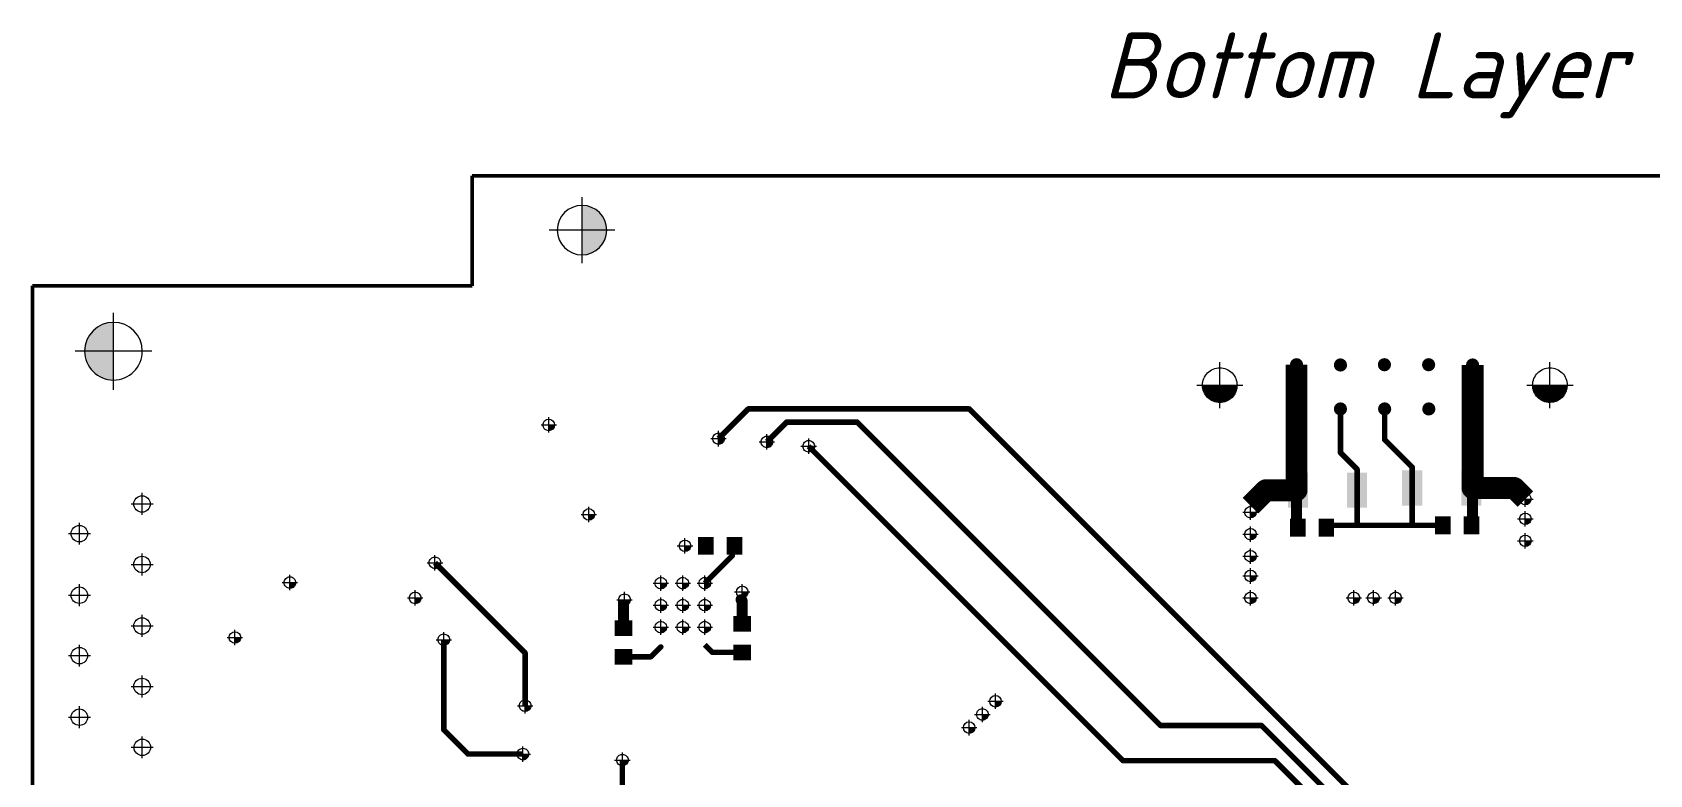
# Paper-space layout 'Layout1' of a CAD drawing. Header units: millimetres. Extents: x 0 to 841, y 0 to 594.
# Drawn here: x 358 to 505.2, y 226.4 to 294 of the extents above; entities that cross this region are included whole.
import ezdxf

# ---------------------------------------------------------------- set-up
doc = ezdxf.new("R2010")
doc.units = ezdxf.units.MM
doc.layers.get('0').update_dxf_attribs({"lineweight": 50})
for name, color, linetype in [('BottomLayer', 5, 'Continuous'), ('PDF _Геометрия', 7, 'Continuous'), ('PDF _Сплошная заливка', 7, 'Continuous')]:
    doc.layers.add(name, color=color, linetype=linetype)
doc.styles.add('GOST-2.304_Type-B_italic', font='GOST Common Italic.ttf')

psp = doc.layouts.get("Layout1")

# ---------------------------------------------------------------- hatches: boundary and pattern name
at = {"layer": 'PDF _Сплошная заливка', "transparency": 33554559}
for color, points in [(7, [(410.287, 275.989, 0.4142051), (408.038, 278.24), (408.038, 278.24), (408.038, 278.24), (408.037, 275.99), (408.037, 275.99)]), (7, [(408.037, 273.74, 0.4142051), (410.287, 275.989), (410.287, 275.989), (410.287, 275.989), (408.037, 275.99), (408.037, 275.99)]), (7, [(365.41, 267.599, 0.414214), (362.785, 264.974), (362.785, 264.974), (362.785, 264.974), (365.41, 264.974), (365.41, 264.974)]), (7, [(362.785, 264.974, 0.4142095), (365.41, 262.349), (365.41, 262.349), (365.41, 262.349), (365.41, 264.974), (365.41, 264.974)]), (256, [(473.039, 264.344), (473.039, 264.344), (473.039, 264.344, 0.4142021), (472.439, 263.744), (472.439, 263.744), (472.439, 263.744), (472.439, 263.744, 0.414158), (473.039, 263.144), (473.039, 263.144), (473.039, 263.144), (473.039, 263.144, 0.4142021), (473.639, 263.744), (473.639, 263.744), (473.639, 263.744), (473.639, 263.744, 0.4142462)]), (256, [(477.039, 264.324), (477.039, 264.324), (477.039, 264.324, 0.4142021), (476.439, 263.724), (476.439, 263.724), (476.439, 263.724), (476.439, 263.724, 0.4142462), (477.039, 263.124), (477.039, 263.124), (477.039, 263.124), (477.039, 263.124, 0.4142462), (477.639, 263.724), (477.639, 263.724), (477.639, 263.724), (477.639, 263.724, 0.4142021)]), (256, [(481.039, 264.344), (481.039, 264.344), (481.039, 264.344, 0.4142462), (480.439, 263.744), (480.439, 263.744), (480.439, 263.744), (480.439, 263.744, 0.4142021), (481.039, 263.144), (481.039, 263.144), (481.039, 263.144), (481.039, 263.144, 0.4142021), (481.639, 263.744), (481.639, 263.744), (481.639, 263.744), (481.639, 263.744, 0.4142462)]), (256, [(485.059, 264.344), (485.059, 264.344), (485.059, 264.344, 0.4142021), (484.459, 263.744), (484.459, 263.744), (484.459, 263.744), (484.459, 263.744, 0.414158), (485.059, 263.144), (485.059, 263.144), (485.059, 263.144), (485.059, 263.144, 0.4142021), (485.659, 263.744), (485.659, 263.744), (485.659, 263.744), (485.659, 263.744, 0.4142462)]), (256, [(489.059, 264.324), (489.059, 264.324), (489.059, 264.324, 0.414158), (488.459, 263.724), (488.459, 263.724), (488.459, 263.724), (488.459, 263.724, 0.4142021), (489.059, 263.124), (489.059, 263.124), (489.059, 263.124), (489.059, 263.124, 0.4142462), (489.659, 263.724), (489.659, 263.724), (489.659, 263.724), (489.659, 263.724, 0.4142021)]), (7, [(466.059, 260.309, -0.4142252), (464.484, 261.884), (464.484, 261.884), (464.484, 261.884), (466.059, 261.884), (466.059, 261.884)]), (7, [(467.634, 261.884, -0.4142252), (466.059, 260.309), (466.059, 260.309), (466.059, 260.309), (466.059, 261.884), (466.059, 261.884)]), (7, [(496.099, 260.309, -0.4142252), (494.524, 261.884), (494.524, 261.884), (494.524, 261.884), (496.099, 261.884), (496.099, 261.884)]), (7, [(497.674, 261.884, -0.4142177), (496.099, 260.309), (496.099, 260.309), (496.099, 260.309), (496.099, 261.884), (496.099, 261.884)]), (256, [(473.039, 260.324), (473.039, 260.324), (473.039, 260.324, 0.414158), (472.439, 259.724), (472.439, 259.724), (472.439, 259.724), (472.439, 259.724, 0.4142021), (473.039, 259.124), (473.039, 259.124), (473.039, 259.124), (473.039, 259.124, 0.4142462), (473.639, 259.724), (473.639, 259.724), (473.639, 259.724), (473.639, 259.724, 0.4142021)]), (256, [(477.039, 260.324), (477.039, 260.324), (477.039, 260.324, 0.4142021), (476.439, 259.724), (476.439, 259.724), (476.439, 259.724), (476.439, 259.724, 0.4142462), (477.039, 259.124), (477.039, 259.124), (477.039, 259.124), (477.039, 259.124, 0.4142462), (477.639, 259.724), (477.639, 259.724), (477.639, 259.724), (477.639, 259.724, 0.4142021)]), (256, [(481.059, 260.324), (481.059, 260.324), (481.059, 260.324, 0.414158), (480.459, 259.724), (480.459, 259.724), (480.459, 259.724), (480.459, 259.724, 0.4142021), (481.059, 259.124), (481.059, 259.124), (481.059, 259.124), (481.059, 259.124, 0.4142462), (481.659, 259.724), (481.659, 259.724), (481.659, 259.724), (481.659, 259.724, 0.4142021)]), (256, [(485.079, 260.324), (485.079, 260.324), (485.079, 260.324, 0.4142021), (484.479, 259.724), (484.479, 259.724), (484.479, 259.724), (484.479, 259.724, 0.4142462), (485.079, 259.124), (485.079, 259.124), (485.079, 259.124), (485.079, 259.124, 0.4142021), (485.679, 259.724), (485.679, 259.724), (485.679, 259.724), (485.679, 259.724, 0.414158)]), (256, [(489.059, 260.344), (489.059, 260.344), (489.059, 260.344, 0.4142021), (488.459, 259.744), (488.459, 259.744), (488.459, 259.744), (488.459, 259.744, 0.414158), (489.059, 259.144), (489.059, 259.144), (489.059, 259.144), (489.059, 259.144, 0.4142021), (489.659, 259.744), (489.659, 259.744), (489.659, 259.744), (489.659, 259.744, 0.4142462)]), (7, [(405.531, 258.267, -0.4142084), (405.006, 257.742), (405.006, 257.742), (405.006, 257.742), (405.006, 258.267), (405.006, 258.267)]), (7, [(420.985, 257.017, -0.1989561), (420.831, 256.646), (420.831, 256.646, -0.1988801), (420.46, 256.492), (420.46, 256.492), (420.46, 256.492), (420.46, 257.017), (420.46, 257.017)]), (7, [(425.384, 256.724, -0.1988801), (425.231, 256.353), (425.231, 256.353, -0.1989057), (424.859, 256.199), (424.859, 256.199), (424.859, 256.199), (424.859, 256.724), (424.859, 256.724)]), (7, [(429.184, 256.324, -0.4142588), (428.659, 255.799), (428.659, 255.799), (428.659, 255.799), (428.659, 256.324), (428.659, 256.324)]), (7, [(469.384, 250.324, -0.4142084), (468.859, 249.799), (468.859, 249.799), (468.859, 249.799), (468.859, 250.324), (468.859, 250.324)]), (7, [(494.384, 251.524, -0.414158), (493.859, 250.999), (493.859, 250.999), (493.859, 250.999), (493.859, 251.524), (493.859, 251.524)]), (7, [(409.185, 250.124, -0.1989561), (409.031, 249.753), (409.031, 249.753, -0.1988801), (408.66, 249.599), (408.66, 249.599), (408.66, 249.599), (408.66, 250.124), (408.66, 250.124)]), (7, [(494.384, 249.724, -0.4142084), (493.859, 249.199), (493.859, 249.199), (493.859, 249.199), (493.859, 249.724), (493.859, 249.724)]), (7, [(417.931, 247.268, -0.1989884), (417.777, 246.896), (417.777, 246.896, -0.1989884), (417.406, 246.743), (417.406, 246.743), (417.406, 246.743), (417.406, 247.268), (417.406, 247.268)]), (7, [(469.384, 248.324, -0.1988982), (469.23, 247.953), (469.23, 247.953, -0.1988478), (468.859, 247.799), (468.859, 247.799), (468.859, 247.799), (468.859, 248.324), (468.859, 248.324)]), (7, [(494.384, 247.724, -0.1989884), (494.23, 247.353), (494.23, 247.353, -0.1990018), (493.859, 247.199), (493.859, 247.199), (493.859, 247.199), (493.859, 247.724), (493.859, 247.724)]), (7, [(469.384, 246.324, -0.1987974), (469.23, 245.953), (469.23, 245.953, -0.1988478), (468.859, 245.799), (468.859, 245.799), (468.859, 245.799), (468.859, 246.324), (468.859, 246.324)]), (7, [(395.185, 245.724, -0.4142363), (394.66, 245.199), (394.66, 245.199), (394.66, 245.199), (394.66, 245.724), (394.66, 245.724)]), (7, [(469.384, 244.524, -0.4142588), (468.859, 243.999), (468.859, 243.999), (468.859, 243.999), (468.859, 244.524), (468.859, 244.524)]), (7, [(381.985, 243.924, -0.1989561), (381.831, 243.553), (381.831, 243.553, -0.1988801), (381.46, 243.399), (381.46, 243.399), (381.46, 243.399), (381.46, 243.924), (381.46, 243.924)]), (7, [(415.731, 243.868, -0.1989884), (415.577, 243.496), (415.577, 243.496, -0.1989884), (415.206, 243.343), (415.206, 243.343), (415.206, 243.343), (415.206, 243.868), (415.206, 243.868)]), (7, [(417.731, 243.868, -0.4142084), (417.206, 243.343), (417.206, 243.343), (417.206, 243.343), (417.206, 243.868), (417.206, 243.868)]), (7, [(419.73, 243.868, -0.4141859), (419.206, 243.343), (419.206, 243.343), (419.206, 243.343), (419.206, 243.868), (419.206, 243.868)]), (7, [(423.13, 243.068, -0.4142588), (422.605, 242.543), (422.605, 242.543), (422.605, 242.543), (422.605, 243.068), (422.605, 243.068)]), (7, [(393.385, 242.524, -0.1989884), (393.231, 242.153), (393.231, 242.153, -0.1989884), (392.86, 241.999), (392.86, 241.999), (392.86, 241.999), (392.86, 242.524), (392.86, 242.524)]), (7, [(412.431, 242.368, -0.1989884), (412.277, 241.996), (412.277, 241.996, -0.1989884), (411.906, 241.843), (411.906, 241.843), (411.906, 241.843), (411.906, 242.368), (411.906, 242.368)]), (7, [(415.731, 241.868, -0.4142084), (415.206, 241.343), (415.206, 241.343), (415.206, 241.343), (415.206, 241.868), (415.206, 241.868)]), (7, [(417.731, 241.868, -0.4142588), (417.206, 241.343), (417.206, 241.343), (417.206, 241.343), (417.206, 241.868), (417.206, 241.868)]), (7, [(419.73, 241.868, -0.4142363), (419.206, 241.343), (419.206, 241.343), (419.206, 241.343), (419.206, 241.868), (419.206, 241.868)]), (7, [(469.384, 242.524, -0.1988801), (469.23, 242.153), (469.23, 242.153, -0.1989561), (468.859, 241.999), (468.859, 241.999), (468.859, 241.999), (468.859, 242.524), (468.859, 242.524)]), (7, [(478.784, 242.524, -0.1988801), (478.63, 242.153), (478.63, 242.153, -0.1990065), (478.259, 241.999), (478.259, 241.999), (478.259, 241.999), (478.259, 242.524), (478.259, 242.524)]), (7, [(480.584, 242.524, -0.1988801), (480.43, 242.153), (480.43, 242.153, -0.1989561), (480.059, 241.999), (480.059, 241.999), (480.059, 241.999), (480.059, 242.524), (480.059, 242.524)]), (7, [(482.584, 242.524, -0.414158), (482.059, 241.999), (482.059, 241.999), (482.059, 241.999), (482.059, 242.524), (482.059, 242.524)]), (7, [(415.731, 239.868, -0.1989884), (415.577, 239.496), (415.577, 239.496, -0.1989884), (415.206, 239.343), (415.206, 239.343), (415.206, 239.343), (415.206, 239.868), (415.206, 239.868)]), (7, [(417.731, 239.868, -0.1988801), (417.577, 239.496), (417.577, 239.496, -0.1989561), (417.206, 239.343), (417.206, 239.343), (417.206, 239.343), (417.206, 239.868), (417.206, 239.868)]), (7, [(419.73, 239.868, -0.4141859), (419.206, 239.343), (419.206, 239.343), (419.206, 239.343), (419.206, 239.868), (419.206, 239.868)]), (7, [(376.985, 238.924, -0.4142084), (376.46, 238.399), (376.46, 238.399), (376.46, 238.399), (376.46, 238.924), (376.46, 238.924)]), (7, [(395.985, 238.724, -0.1988982), (395.831, 238.353), (395.831, 238.353, -0.1988478), (395.46, 238.199), (395.46, 238.199), (395.46, 238.199), (395.46, 238.724), (395.46, 238.724)]), (7, [(403.385, 232.724, -0.4142588), (402.86, 232.199), (402.86, 232.199), (402.86, 232.199), (402.86, 232.724), (402.86, 232.724)]), (7, [(446.184, 233.124, -0.4142588), (445.659, 232.599), (445.659, 232.599), (445.659, 232.599), (445.659, 233.124), (445.659, 233.124)]), (7, [(444.984, 231.924, -0.1988801), (444.83, 231.553), (444.83, 231.553, -0.1989695), (444.459, 231.399), (444.459, 231.399), (444.459, 231.399), (444.459, 231.924), (444.459, 231.924)]), (7, [(443.784, 230.724, -0.4142084), (443.259, 230.199), (443.259, 230.199), (443.259, 230.199), (443.259, 230.724), (443.259, 230.724)]), (7, [(403.185, 228.324, -0.1987974), (403.031, 227.953), (403.031, 227.953, -0.1988982), (402.66, 227.799), (402.66, 227.799), (402.66, 227.799), (402.66, 228.324), (402.66, 228.324)]), (7, [(412.231, 227.77, -0.1988801), (412.077, 227.399), (412.077, 227.399, -0.1989561), (411.706, 227.245), (411.706, 227.245), (411.706, 227.245), (411.706, 227.77), (411.706, 227.77)])]:
    psp.add_hatch(color=color, dxfattribs=at).paths.add_polyline_path(points)

# ---------------------------------------------------------------- linework, layer by layer
for p, q in [((558.029, 280.921), (398.029, 280.921)), ((398.029, 280.921), (398.029, 270.921)), ((358.029, 270.921), (358.029, 90.921)), ((398.029, 270.921), (358.029, 270.921))]:
    psp.add_line(p, q)
at = {"lineweight": 50}
for p, q in [((398.029, 270.921), (398.029, 280.921)), ((398.029, 280.921), (558.029, 280.921)), ((358.029, 90.921), (358.029, 270.921)), ((358.029, 270.921), (398.029, 270.921)), ((358.029, 90.921), (358.029, 270.921))]:
    psp.add_line(p, q, dxfattribs=at)
at = {"layer": 'BottomLayer'}
for points, const_width in [([(473.04, 259.725), (473.04, 263.745)], 2), ([(489.06, 259.745), (489.06, 263.725)], 2), ([(473.04, 252.325), (473.04, 259.725)], 2), ([(489.06, 252.525), (489.06, 259.745)], 2), ([(423.167, 259.725), (420.46, 257.018)], 0.5), ([(443.26, 259.725), (423.167, 259.725)], 0.5), ([(489.76, 213.225), (443.26, 259.725)], 0.5), ([(477.04, 255.745), (477.04, 259.725)], 0.5), ([(481.06, 256.925), (481.06, 259.725)], 0.5), ([(426.66, 258.525), (424.86, 256.725)], 0.5), ([(433.06, 258.525), (426.66, 258.525)], 0.5), ([(460.66, 230.925), (433.06, 258.525)], 0.5), ([(457.26, 227.725), (428.66, 256.325)], 0.5), ([(483.567, 254.418), (481.06, 256.925)], 0.5), ([(478.553, 254.232), (477.04, 255.745)], 0.5), ([(483.567, 252.525), (483.567, 254.418)], 0.5), ([(470.259, 252.325), (468.86, 250.925)], 2), ([(473.04, 252.325), (470.259, 252.325)], 2), ([(478.553, 252.325), (478.553, 254.232)], 0.5), ([(492.86, 252.525), (489.06, 252.525)], 2), ([(493.86, 251.525), (492.86, 252.525)], 2), ([(473.04, 249.05), (473.04, 252.325)], 1), ([(473.168, 252.325), (473.04, 252.325)], 1), ([(478.553, 249.219), (478.553, 252.325)], 0.5), ([(483.567, 249.218), (483.567, 252.525)], 0.5), ([(489.06, 252.525), (488.952, 252.525)], 1), ([(489.06, 249.23), (489.06, 252.525)], 1), ([(473.164, 248.925), (473.04, 249.05)], 1), ([(475.955, 249.125), (475.755, 248.925)], 0.5), ([(478.46, 249.125), (475.955, 249.125)], 0.5), ([(478.553, 249.219), (478.46, 249.125)], 0.5), ([(483.66, 249.125), (478.46, 249.125)], 0.5), ([(483.66, 249.125), (483.567, 249.218)], 0.5), ([(486.364, 249.125), (483.66, 249.125)], 0.5), ([(489.06, 249.23), (488.955, 249.125)], 1), ([(421.701, 246.364), (421.701, 247.269)], 0.5), ([(402.86, 237.525), (394.66, 245.725)], 0.5), ([(421.701, 246.364), (419.206, 243.869)], 0.5), ([(422.606, 242.269), (422.506, 242.369)], 1), ([(411.806, 239.764), (411.806, 242.269)], 1), ([(422.606, 240.164), (422.606, 242.269)], 1), ([(395.46, 230.525), (395.46, 238.725)], 0.5), ([(419.901, 237.574), (419.206, 238.269)], 0.5), ([(402.86, 232.725), (402.86, 237.525)], 0.5), ([(414.31, 237.174), (411.806, 237.174)], 0.5), ([(415.206, 238.069), (414.31, 237.174)], 0.5), ([(422.606, 237.574), (419.901, 237.574)], 0.5), ([(469.86, 230.925), (460.66, 230.925)], 0.5), ([(486.46, 214.325), (469.86, 230.925)], 0.5), ([(397.66, 228.326), (395.46, 230.525)], 0.5), ([(402.66, 228.326), (397.66, 228.326)], 0.5), ([(411.706, 194.08), (411.706, 227.771)], 0.5), ([(471.06, 227.725), (457.26, 227.725)], 0.5), ([(484.06, 214.725), (471.06, 227.725)], 0.5)]:
    psp.add_lwpolyline(points, dxfattribs=dict(at, const_width=const_width))
for points, const_width in [([(423.292, 259.725, -1), (423.042, 259.725, -1)], 0.25), ([(423.292, 259.725, -1), (423.042, 259.725, -1)], 0.25), ([(443.385, 259.725, -1), (443.135, 259.725, -1)], 0.25), ([(443.385, 259.725, -1), (443.135, 259.725, -1)], 0.25), ([(426.785, 258.525, -1), (426.535, 258.525, -1)], 0.25), ([(426.785, 258.525, -1), (426.535, 258.525, -1)], 0.25), ([(433.185, 258.525, -1), (432.935, 258.525, -1)], 0.25), ([(433.185, 258.525, -1), (432.935, 258.525, -1)], 0.25), ([(481.185, 256.925, -1), (480.935, 256.925, -1)], 0.25), ([(481.185, 256.925, -1), (480.935, 256.925, -1)], 0.25), ([(477.165, 255.745, -1), (476.915, 255.745, -1)], 0.25), ([(477.165, 255.745, -1), (476.915, 255.745, -1)], 0.25), ([(483.692, 254.418, -1), (483.442, 254.418, -1)], 0.25), ([(483.692, 254.418, -1), (483.442, 254.418, -1)], 0.25), ([(470.759, 252.325, -1), (469.759, 252.325, -1)], 1), ([(470.759, 252.325, -1), (469.759, 252.325, -1)], 1), ([(473.54, 252.325, -1), (472.54, 252.325, -1)], 1), ([(473.54, 252.325, -1), (472.54, 252.325, -1)], 1), ([(478.678, 254.232, -1), (478.428, 254.232, -1)], 0.25), ([(478.678, 254.232, -1), (478.428, 254.232, -1)], 0.25), ([(489.56, 252.525, -1), (488.56, 252.525, -1)], 1), ([(489.56, 252.525, -1), (488.56, 252.525, -1)], 1), ([(493.36, 252.525, -1), (492.36, 252.525, -1)], 1), ([(493.36, 252.525, -1), (492.36, 252.525, -1)], 1), ([(473.29, 252.325, -1), (472.79, 252.325, -1)], 0.5), ([(473.29, 252.325, -1), (472.79, 252.325, -1)], 0.5), ([(473.418, 252.325, -1), (472.918, 252.325, -1)], 0.5), ([(478.678, 252.325, -1), (478.428, 252.325, -1)], 0.25), ([(478.678, 252.325, -1), (478.428, 252.325, -1)], 0.25), ([(483.692, 252.525, -1), (483.442, 252.525, -1)], 0.25), ([(483.692, 252.525, -1), (483.442, 252.525, -1)], 0.25), ([(489.202, 252.525, -1), (488.702, 252.525, -1)], 0.5), ([(489.31, 252.525, -1), (488.81, 252.525, -1)], 0.5), ([(489.31, 252.525, -1), (488.81, 252.525, -1)], 0.5), ([(473.29, 249.05, -1), (472.79, 249.05, -1)], 0.5), ([(473.29, 249.05, -1), (472.79, 249.05, -1)], 0.5), ([(473.414, 248.925, -1), (472.914, 248.925, -1)], 0.5), ([(475.88, 248.925, -1), (475.63, 248.925, -1)], 0.25), ([(476.08, 249.125, -1), (475.83, 249.125, -1)], 0.25), ([(476.08, 249.125, -1), (475.83, 249.125, -1)], 0.25), ([(478.585, 249.125, -1), (478.335, 249.125, -1)], 0.25), ([(478.585, 249.125, -1), (478.335, 249.125, -1)], 0.25), ([(478.585, 249.125, -1), (478.335, 249.125, -1)], 0.25), ([(478.678, 249.219, -1), (478.428, 249.219, -1)], 0.25), ([(478.678, 249.219, -1), (478.428, 249.219, -1)], 0.25), ([(483.692, 249.218, -1), (483.442, 249.218, -1)], 0.25), ([(483.692, 249.218, -1), (483.442, 249.218, -1)], 0.25), ([(483.785, 249.125, -1), (483.535, 249.125, -1)], 0.25), ([(483.785, 249.125, -1), (483.535, 249.125, -1)], 0.25), ([(483.785, 249.125, -1), (483.535, 249.125, -1)], 0.25), ([(486.489, 249.125, -1), (486.239, 249.125, -1)], 0.25), ([(489.205, 249.125, -1), (488.705, 249.125, -1)], 0.5), ([(489.31, 249.23, -1), (488.81, 249.23, -1)], 0.5), ([(489.31, 249.23, -1), (488.81, 249.23, -1)], 0.5), ([(421.826, 247.269, -1), (421.576, 247.269, -1)], 0.25), ([(421.826, 246.364, -1), (421.576, 246.364, -1)], 0.25), ([(421.826, 246.364, -1), (421.576, 246.364, -1)], 0.25), ([(422.756, 242.369, -1), (422.256, 242.369, -1)], 0.5), ([(422.856, 242.269, -1), (422.356, 242.269, -1)], 0.5), ([(422.856, 242.269, -1), (422.356, 242.269, -1)], 0.5), ([(412.056, 239.764, -1), (411.556, 239.764, -1)], 0.5), ([(422.856, 240.164, -1), (422.356, 240.164, -1)], 0.5), ([(402.985, 237.525, -1), (402.735, 237.525, -1)], 0.25), ([(402.985, 237.525, -1), (402.735, 237.525, -1)], 0.25), ([(411.931, 237.174, -1), (411.681, 237.174, -1)], 0.25), ([(414.435, 237.174, -1), (414.185, 237.174, -1)], 0.25), ([(414.435, 237.174, -1), (414.185, 237.174, -1)], 0.25), ([(415.331, 238.069, -1), (415.081, 238.069, -1)], 0.25), ([(415.331, 238.069, -1), (415.081, 238.069, -1)], 0.25), ([(420.026, 237.574, -1), (419.776, 237.574, -1)], 0.25), ([(420.026, 237.574, -1), (419.776, 237.574, -1)], 0.25), ([(422.731, 237.574, -1), (422.481, 237.574, -1)], 0.25), ([(460.785, 230.925, -1), (460.535, 230.925, -1)], 0.25), ([(460.785, 230.925, -1), (460.535, 230.925, -1)], 0.25), ([(469.985, 230.925, -1), (469.735, 230.925, -1)], 0.25), ([(469.985, 230.925, -1), (469.735, 230.925, -1)], 0.25), ([(395.585, 230.525, -1), (395.335, 230.525, -1)], 0.25), ([(395.585, 230.525, -1), (395.335, 230.525, -1)], 0.25), ([(397.785, 228.326, -1), (397.535, 228.326, -1)], 0.25), ([(397.785, 228.326, -1), (397.535, 228.326, -1)], 0.25), ([(457.385, 227.725, -1), (457.135, 227.725, -1)], 0.25), ([(457.385, 227.725, -1), (457.135, 227.725, -1)], 0.25), ([(471.185, 227.725, -1), (470.935, 227.725, -1)], 0.25), ([(471.185, 227.725, -1), (470.935, 227.725, -1)], 0.25)]:
    psp.add_lwpolyline(points, format="xyb", close=True, dxfattribs=dict(at, const_width=const_width))
for points in [[(474.082, 250.725), (472.253, 250.725), (474.082, 253.925), (472.253, 253.925)], [(479.467, 250.725), (477.638, 250.725), (479.467, 253.925), (477.638, 253.925)], [(482.653, 254.126), (484.482, 254.126), (482.653, 250.925), (484.482, 250.925)], [(488.038, 254.126), (489.866, 254.126), (488.038, 250.925), (489.866, 250.925)], [(472.453, 249.738), (473.875, 249.738), (472.453, 248.113), (473.875, 248.113)], [(475.044, 249.738), (476.466, 249.738), (475.044, 248.113), (476.466, 248.113)], [(487.075, 248.313), (485.653, 248.313), (487.075, 249.938), (485.653, 249.938)], [(489.666, 248.313), (488.244, 248.313), (489.666, 249.938), (488.244, 249.938)], [(420.021, 246.456), (418.599, 246.456), (420.021, 248.082), (418.599, 248.082)], [(422.612, 246.456), (421.19, 246.456), (422.612, 248.082), (421.19, 248.082)], [(410.993, 239.053), (410.993, 240.476), (412.618, 239.053), (412.618, 240.476)], [(421.793, 239.453), (421.793, 240.876), (423.418, 239.453), (423.418, 240.876)], [(410.993, 236.462), (410.993, 237.885), (412.618, 236.462), (412.618, 237.885)], [(421.793, 236.862), (421.793, 238.285), (423.418, 236.862), (423.418, 238.285)]]:
    psp.add_solid(points, dxfattribs=at)
at = {"layer": 'PDF _Геометрия', "lineweight": 9}
for points in [[(410.287, 275.989, 0.414158), (408.038, 278.24, 0.414158), (405.787, 275.99, 0.414158), (408.037, 273.74, 0.414158)], [(368.035, 264.974, 0.414158), (365.41, 267.599, 0.4142032), (362.785, 264.974, 0.4142588), (365.41, 262.349, 0.4142137)], [(464.484, 261.884, -0.4143145), (466.059, 263.459, -0.4143145), (467.634, 261.884, -0.4142217), (466.059, 260.309, -0.4142217)], [(494.524, 261.884, -0.4143145), (496.098, 263.459, -0.4142217), (497.674, 261.884, -0.414129), (496.098, 260.309, -0.4142217)], [(404.481, 258.267, -0.4140361), (405.006, 258.793, -0.4140361), (405.531, 258.267, -0.4138106), (405.006, 257.742, -0.4138106)], [(419.935, 257.017, -0.4143145), (420.46, 257.542, -0.4143145), (420.984, 257.017, -0.4143145), (420.46, 256.492, -0.4143145)], [(424.334, 256.724, -0.4143145), (424.859, 257.249, -0.4143145), (425.384, 256.724, -0.4143145), (424.859, 256.199, -0.4143145)], [(428.134, 256.324, -0.4143145), (428.659, 256.849, -0.4143145), (429.184, 256.324, -0.4143145), (428.659, 255.799, -0.4143145)], [(367.26, 251.074, -0.414158), (368.01, 251.824, -0.414158), (368.76, 251.074, -0.414158), (368.01, 250.324, -0.414158)], [(493.333, 251.524, -0.4138106), (493.858, 252.049, -0.4140361), (494.384, 251.524, -0.4140361), (493.858, 250.999, -0.4138106)], [(408.134, 250.124, -0.4137584), (408.66, 250.649, -0.4140361), (409.185, 250.124, -0.4138106), (408.66, 249.599, -0.4135323)], [(468.334, 250.324, -0.4143145), (468.859, 250.849, -0.4140361), (469.384, 250.324, -0.4140361), (468.859, 249.799, -0.4143145)], [(493.333, 249.724, -0.4138106), (493.858, 250.249, -0.4140361), (494.384, 249.724, -0.4140361), (493.858, 249.199, -0.4138106)], [(361.56, 248.374, -0.414158), (362.31, 249.124, -0.414158), (363.06, 248.374, -0.414158), (362.31, 247.624, -0.414158)], [(468.334, 248.324, -0.4143145), (468.859, 248.849, -0.4140361), (469.384, 248.324, -0.4140361), (468.859, 247.799, -0.4143145)], [(416.88, 247.268, -0.4138106), (417.405, 247.792, -0.4140361), (417.931, 247.268, -0.4140361), (417.405, 246.743, -0.4138106)], [(493.333, 247.724, -0.4138106), (493.858, 248.249, -0.4140361), (494.384, 247.724, -0.4140361), (493.858, 247.199, -0.4138106)], [(367.26, 245.574, -0.414158), (368.01, 246.324, -0.414158), (368.76, 245.574, -0.414158), (368.01, 244.824, -0.414158)], [(394.135, 245.724, -0.4143145), (394.66, 246.249, -0.4143145), (395.185, 245.724, -0.4143145), (394.66, 245.199, -0.4143145)], [(468.334, 246.324, -0.4143145), (468.859, 246.849, -0.4140361), (469.384, 246.324, -0.4140361), (468.859, 245.799, -0.4143145)], [(380.935, 243.924, -0.4143145), (381.46, 244.449, -0.4143145), (381.985, 243.924, -0.4143145), (381.46, 243.399, -0.4143145)], [(414.68, 243.868, -0.4143145), (415.205, 244.393, -0.4143145), (415.73, 243.868, -0.4143145), (415.205, 243.343, -0.4143145)], [(416.681, 243.868, -0.4143145), (417.206, 244.393, -0.4143145), (417.73, 243.868, -0.4143145), (417.206, 243.343, -0.4143145)], [(418.681, 243.868, -0.4143145), (419.206, 244.393, -0.4143145), (419.731, 243.868, -0.4143145), (419.206, 243.343, -0.4143145)], [(468.334, 244.524, -0.4140361), (468.859, 245.049, -0.4137584), (469.384, 244.524, -0.4135323), (468.859, 243.999, -0.4138106)], [(361.56, 242.774, -0.414158), (362.31, 243.524, -0.414158), (363.06, 242.774, -0.414158), (362.31, 242.024, -0.414158)], [(392.335, 242.524, -0.4143145), (392.86, 243.049, -0.4143145), (393.385, 242.524, -0.4143145), (392.86, 241.999, -0.4143145)], [(411.381, 242.368, -0.4143145), (411.905, 242.893, -0.4143145), (412.43, 242.368, -0.4143145), (411.905, 241.843, -0.4143145)], [(422.08, 243.068, -0.4140361), (422.606, 243.593, -0.4143145), (423.131, 243.068, -0.4143145), (422.606, 242.543, -0.4140361)], [(468.334, 242.524, -0.4143145), (468.859, 243.049, -0.4140361), (469.384, 242.524, -0.4140361), (468.859, 241.999, -0.4143145)], [(477.734, 242.524, -0.4143145), (478.259, 243.049, -0.4143145), (478.784, 242.524, -0.4143145), (478.259, 241.999, -0.4143145)], [(479.534, 242.524, -0.4143145), (480.059, 243.049, -0.4140361), (480.584, 242.524, -0.4140361), (480.059, 241.999, -0.4143145)], [(481.534, 242.524, -0.4143145), (482.059, 243.049, -0.4143145), (482.584, 242.524, -0.4143145), (482.059, 241.999, -0.4143145)], [(414.68, 241.868, -0.4143145), (415.205, 242.393, -0.4143145), (415.73, 241.868, -0.4140361), (415.205, 241.342, -0.4140361)], [(416.681, 241.868, -0.4143145), (417.206, 242.393, -0.4143145), (417.73, 241.868, -0.4140361), (417.206, 241.342, -0.4140361)], [(418.681, 241.868, -0.4143145), (419.206, 242.393, -0.4143145), (419.731, 241.868, -0.4140361), (419.206, 241.342, -0.4140361)], [(367.26, 239.974, -0.414158), (368.01, 240.724, -0.414158), (368.76, 239.974, -0.414158), (368.01, 239.224, -0.414158)], [(414.68, 239.867, -0.4143145), (415.205, 240.392, -0.4143145), (415.73, 239.867, -0.4143145), (415.205, 239.343, -0.4143145)], [(416.681, 239.867, -0.4143145), (417.206, 240.392, -0.4143145), (417.73, 239.867, -0.4143145), (417.206, 239.343, -0.4143145)], [(418.681, 239.867, -0.4143145), (419.206, 240.392, -0.4143145), (419.731, 239.867, -0.4143145), (419.206, 239.343, -0.4143145)], [(375.935, 238.924, -0.4140361), (376.46, 239.449, -0.4140361), (376.985, 238.924, -0.4138106), (376.46, 238.399, -0.4138106)], [(394.935, 238.724, -0.4143145), (395.46, 239.249, -0.4143145), (395.985, 238.724, -0.4143145), (395.46, 238.199, -0.4143145)], [(361.56, 237.274, -0.414158), (362.31, 238.024, -0.414158), (363.06, 237.274, -0.414158), (362.31, 236.524, -0.414158)], [(367.26, 234.474, -0.414158), (368.01, 235.224, -0.414158), (368.76, 234.474, -0.414158), (368.01, 233.724, -0.414158)], [(402.335, 232.724, -0.4143145), (402.86, 233.249, -0.4143145), (403.385, 232.724, -0.4143145), (402.86, 232.199, -0.4143145)], [(445.134, 233.124, -0.4140361), (445.66, 233.649, -0.4138106), (446.184, 233.124, -0.4138106), (445.66, 232.599, -0.4140361)], [(361.56, 231.674, -0.414158), (362.31, 232.424, -0.414158), (363.06, 231.674, -0.414158), (362.31, 230.924, -0.414158)], [(442.734, 230.725, -0.4138106), (443.259, 231.249, -0.4138106), (443.784, 230.725, -0.4140361), (443.259, 230.199, -0.4140361)], [(443.934, 231.924, -0.4143145), (444.459, 232.449, -0.4143145), (444.984, 231.924, -0.4143145), (444.459, 231.399, -0.4143145)], [(367.28, 228.935, -0.414158), (368.03, 229.685, -0.414158), (368.78, 228.935, -0.4145109), (368.03, 228.185, -0.4145109)], [(402.135, 228.324, -0.4143145), (402.66, 228.849, -0.4143145), (403.185, 228.324, -0.4143145), (402.66, 227.799, -0.4143145)], [(411.181, 227.77, -0.4143145), (411.706, 228.295, -0.4143145), (412.231, 227.77, -0.4143145), (411.706, 227.245, -0.4143145)]]:
    psp.add_lwpolyline(points, format="xyb", close=True, dxfattribs=at)
for points in [[(408.037, 272.99), (408.038, 278.99)], [(411.037, 275.989), (405.037, 275.99)], [(365.41, 261.474), (365.41, 268.474)], [(368.909, 264.974), (361.91, 264.974)], [(466.059, 259.784), (466.059, 263.984)], [(496.098, 259.784), (496.098, 263.984)], [(463.959, 261.884), (468.159, 261.884)], [(493.999, 261.884), (498.199, 261.884)], [(404.306, 258.267), (405.706, 258.267)], [(405.006, 257.567), (405.006, 258.968)], [(420.46, 256.317), (420.46, 257.717)], [(419.76, 257.017), (421.159, 257.017)], [(424.159, 256.724), (425.559, 256.724)], [(424.859, 256.024), (424.859, 257.424)], [(427.959, 256.324), (429.359, 256.324)], [(428.659, 255.624), (428.659, 257.024)], [(368.01, 250.074), (368.01, 252.074)], [(493.858, 250.824), (493.858, 252.224)], [(367.01, 251.074), (369.01, 251.074)], [(408.66, 249.424), (408.66, 250.824)], [(468.159, 250.324), (469.559, 250.324)], [(468.859, 249.624), (468.859, 251.024)], [(493.158, 251.524), (494.559, 251.524)], [(493.858, 249.024), (493.858, 250.424)], [(362.31, 247.374), (362.31, 249.374)], [(407.959, 250.124), (409.36, 250.124)], [(468.859, 247.624), (468.859, 249.024)], [(493.158, 249.724), (494.559, 249.724)], [(361.31, 248.374), (363.31, 248.374)], [(416.705, 247.268), (418.106, 247.268)], [(417.405, 246.568), (417.405, 247.967)], [(468.159, 248.324), (469.559, 248.324)], [(493.158, 247.724), (494.559, 247.724)], [(493.858, 247.024), (493.858, 248.424)], [(368.01, 244.574), (368.01, 246.574)], [(394.66, 245.024), (394.66, 246.424)], [(468.159, 246.324), (469.559, 246.324)], [(468.859, 245.624), (468.859, 247.024)], [(367.01, 245.574), (369.01, 245.574)], [(381.46, 243.224), (381.46, 244.624)], [(393.96, 245.724), (395.36, 245.724)], [(415.205, 243.168), (415.205, 244.568)], [(417.206, 243.168), (417.206, 244.568)], [(419.206, 243.168), (419.206, 244.568)], [(468.159, 244.524), (469.559, 244.524)], [(468.859, 243.824), (468.859, 245.224)], [(362.31, 241.774), (362.31, 243.774)], [(380.76, 243.924), (382.16, 243.924)], [(392.86, 241.824), (392.86, 243.224)], [(411.905, 241.668), (411.905, 243.068)], [(414.505, 243.868), (415.905, 243.868)], [(416.506, 243.868), (417.905, 243.868)], [(418.506, 243.868), (419.906, 243.868)], [(421.905, 243.068), (423.306, 243.068)], [(422.606, 242.368), (422.606, 243.768)], [(468.859, 241.824), (468.859, 243.224)], [(478.259, 241.824), (478.259, 243.224)], [(480.059, 241.824), (480.059, 243.224)], [(482.059, 241.824), (482.059, 243.224)], [(361.31, 242.774), (363.31, 242.774)], [(392.16, 242.524), (393.56, 242.524)], [(411.206, 242.368), (412.605, 242.368)], [(414.505, 241.868), (415.905, 241.868)], [(415.205, 241.167), (415.205, 242.568)], [(416.506, 241.868), (417.905, 241.868)], [(417.206, 241.167), (417.206, 242.568)], [(418.506, 241.868), (419.906, 241.868)], [(419.206, 241.167), (419.206, 242.568)], [(468.159, 242.524), (469.559, 242.524)], [(477.559, 242.524), (478.959, 242.524)], [(479.359, 242.524), (480.759, 242.524)], [(481.359, 242.524), (482.759, 242.524)], [(367.01, 239.974), (369.01, 239.974)], [(368.01, 238.974), (368.01, 240.974)], [(414.505, 239.867), (415.905, 239.867)], [(415.205, 239.168), (415.205, 240.567)], [(416.506, 239.867), (417.905, 239.867)], [(417.206, 239.168), (417.206, 240.567)], [(418.506, 239.867), (419.906, 239.867)], [(419.206, 239.168), (419.206, 240.567)], [(375.76, 238.924), (377.16, 238.924)], [(376.46, 238.224), (376.46, 239.624)], [(394.76, 238.724), (396.16, 238.724)], [(395.46, 238.024), (395.46, 239.424)], [(361.31, 237.274), (363.31, 237.274)], [(362.31, 236.274), (362.31, 238.274)], [(368.01, 233.474), (368.01, 235.474)], [(367.01, 234.474), (369.01, 234.474)], [(362.31, 230.674), (362.31, 232.674)], [(402.16, 232.724), (403.56, 232.724)], [(402.86, 232.024), (402.86, 233.424)], [(444.459, 231.224), (444.459, 232.624)], [(444.959, 233.124), (446.359, 233.124)], [(445.66, 232.424), (445.66, 233.824)], [(361.31, 231.674), (363.31, 231.674)], [(443.259, 230.024), (443.259, 231.424)], [(443.76, 231.924), (445.159, 231.924)], [(368.03, 227.934), (368.03, 229.934)], [(442.559, 230.725), (443.959, 230.725)], [(367.03, 228.935), (369.03, 228.935)], [(401.96, 228.324), (403.36, 228.324)], [(402.66, 227.624), (402.66, 229.024)], [(411.706, 227.07), (411.706, 228.47)], [(411.006, 227.77), (412.406, 227.77)]]:
    psp.add_lwpolyline(points, dxfattribs=at)

# ---------------------------------------------------------------- texts
at = {"insert": (445.496, 293.982), "char_height": 6, "attachment_point": 1, "style": 'GOST-2.304_Type-B_italic'}
psp.add_mtext_dynamic_manual_height_columns('\\pxqc;{\\fGOST type B|b0|i1|c204|p34;Bottom Layer}', width=67.53124, gutter_width=12.5, heights=[0], dxfattribs=at)

doc.saveas('drawing.dxf')
